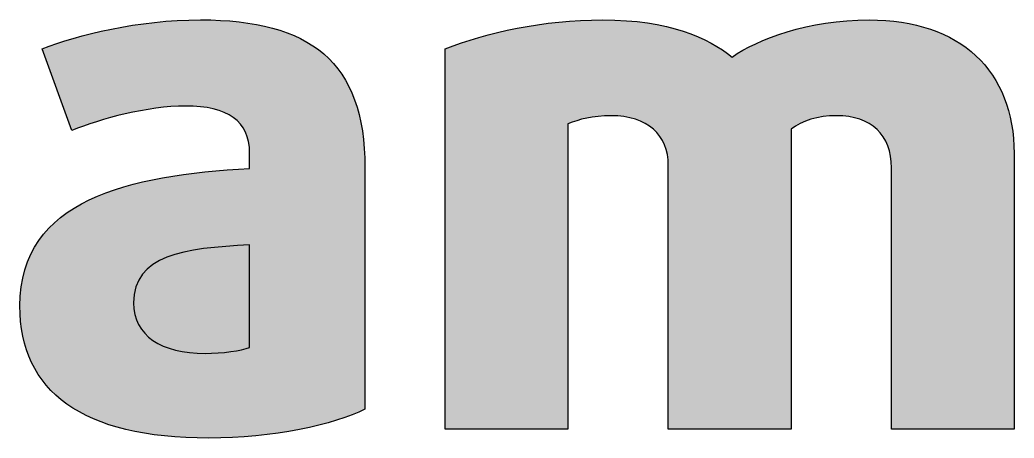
# Model space of a CAD drawing. Header units: centimetres. Extents: x -18.6 to 18.8, y -13 to 11.8.
# Drawn here: x -5.64 to -2.329, y -2.305 to -0.91 of the extents above; entities that cross this region are included whole.
import ezdxf

# ---------------------------------------------------------------- set-up
doc = ezdxf.new("R2010")
doc.units = ezdxf.units.CM
doc.header["$MEASUREMENT"] = 0
doc.layers.add('Layer 1', color=7, linetype='Continuous')

msp = doc.modelspace()

# ---------------------------------------------------------------- hatches: boundary and pattern name
at = {"layer": 'Layer 1', "true_color": 0x3a4d83}
h = msp.add_hatch(color=167, dxfattribs=at)
edge = h.paths.add_edge_path()
edge.add_spline(control_points=[(-4.49044, -2.20813), (-4.49044, -2.20813), (-4.49044, -1.40329), (-4.49044, -1.40329), (-4.49044, -1.04916), (-4.6737, -0.91048), (-5.03773, -0.91048), (-5.24575, -0.91048), (-5.44635, -0.96001), (-5.56521, -1.00706), (-5.56521, -1.00706), (-5.46616, -1.27947), (-5.46616, -1.27947), (-5.36958, -1.23984), (-5.21604, -1.19774), (-5.08726, -1.19774), (-4.94858, -1.19774), (-4.87429, -1.24727), (-4.87429, -1.35376), (-4.87429, -1.35376), (-4.87429, -1.40576), (-4.87429, -1.40576), (-5.27795, -1.42805), (-5.63951, -1.50977), (-5.63951, -1.8639), (-5.63951, -2.14869), (-5.43149, -2.30471), (-5.01049, -2.30471), (-4.79752, -2.30471), (-4.59198, -2.26013), (-4.49044, -2.20813)], knot_values=[0, 0, 0, 0, 0.1, 0.1, 0.1, 0.2, 0.2, 0.2, 0.3, 0.3, 0.3, 0.4, 0.4, 0.4, 0.5, 0.5, 0.5, 0.6, 0.6, 0.6, 0.7, 0.7, 0.7, 0.8, 0.8, 0.8, 0.9, 0.9, 0.9, 1, 1, 1, 1], degree=3, periodic=1)
h = msp.add_hatch(color=167, dxfattribs=at)
edge = h.paths.add_edge_path()
edge.add_spline(control_points=[(-2.32852, -2.27499), (-2.32852, -2.27499), (-2.32852, -1.35623), (-2.32852, -1.35623), (-2.32852, -1.08135), (-2.50683, -0.91048), (-2.81143, -0.91048), (-3.01449, -0.91048), (-3.18289, -0.97486), (-3.26709, -1.0343), (-3.34881, -0.96991), (-3.47759, -0.91048), (-3.69799, -0.91048), (-3.89858, -0.91048), (-4.08431, -0.95258), (-4.22299, -1.00706), (-4.22299, -1.00706), (-4.22299, -2.27499), (-4.22299, -2.27499), (-4.22299, -2.27499), (-3.81438, -2.27499), (-3.81438, -2.27499), (-3.81438, -2.27499), (-3.81438, -1.25718), (-3.81438, -1.25718), (-3.77724, -1.24232), (-3.73266, -1.22994), (-3.67075, -1.22994), (-3.5494, -1.22994), (-3.48006, -1.29432), (-3.48006, -1.39586), (-3.48006, -1.39586), (-3.48006, -2.27499), (-3.48006, -2.27499), (-3.48006, -2.27499), (-3.07145, -2.27499), (-3.07145, -2.27499), (-3.07145, -2.27499), (-3.07145, -1.27451), (-3.07145, -1.27451), (-3.03431, -1.24727), (-2.9823, -1.22994), (-2.92039, -1.22994), (-2.804, -1.22994), (-2.73713, -1.29432), (-2.73713, -1.40329), (-2.73713, -1.40329), (-2.73713, -2.27499), (-2.73713, -2.27499), (-2.73713, -2.27499), (-2.32852, -2.27499), (-2.32852, -2.27499)], knot_values=[0, 0, 0, 0, 0.0588235, 0.0588235, 0.0588235, 0.1176471, 0.1176471, 0.1176471, 0.1764706, 0.1764706, 0.1764706, 0.2352941, 0.2352941, 0.2352941, 0.2941176, 0.2941176, 0.2941176, 0.3529412, 0.3529412, 0.3529412, 0.4117647, 0.4117647, 0.4117647, 0.4705882, 0.4705882, 0.4705882, 0.5294118, 0.5294118, 0.5294118, 0.5882353, 0.5882353, 0.5882353, 0.6470588, 0.6470588, 0.6470588, 0.7058824, 0.7058824, 0.7058824, 0.7647059, 0.7647059, 0.7647059, 0.8235294, 0.8235294, 0.8235294, 0.8823529, 0.8823529, 0.8823529, 0.9411765, 0.9411765, 0.9411765, 1, 1, 1, 1], degree=3, periodic=1)
h = msp.add_hatch(color=167, dxfattribs=at)
edge = h.paths.add_edge_path()
edge.add_spline(control_points=[(-4.87429, -2.00258), (-4.90153, -2.01249), (-4.96592, -2.02239), (-5.02288, -2.02239), (-5.16899, -2.02239), (-5.26061, -1.96296), (-5.26061, -1.854), (-5.26061, -1.69551), (-5.09469, -1.67074), (-4.87429, -1.66084), (-4.87429, -1.66084), (-4.87429, -2.00258), (-4.87429, -2.00258)], knot_values=[0, 0, 0, 0, 0.25, 0.25, 0.25, 0.5, 0.5, 0.5, 0.75, 0.75, 0.75, 1, 1, 1, 1], degree=3, periodic=1)

# ---------------------------------------------------------------- linework, layer by layer
at = {"layer": 'Layer 1', "color": 167}
for points, knots in [([(-4.49044, -2.20813), (-4.49044, -2.20813), (-4.49044, -1.40329), (-4.49044, -1.40329), (-4.49044, -1.04916), (-4.6737, -0.91048), (-5.03773, -0.91048), (-5.24575, -0.91048), (-5.44635, -0.96001), (-5.56521, -1.00706), (-5.56521, -1.00706), (-5.46616, -1.27947), (-5.46616, -1.27947), (-5.36958, -1.23984), (-5.21604, -1.19774), (-5.08726, -1.19774), (-4.94858, -1.19774), (-4.87429, -1.24727), (-4.87429, -1.35376), (-4.87429, -1.35376), (-4.87429, -1.40576), (-4.87429, -1.40576), (-5.27795, -1.42805), (-5.63951, -1.50977), (-5.63951, -1.8639), (-5.63951, -2.14869), (-5.43149, -2.30471), (-5.01049, -2.30471), (-4.79752, -2.30471), (-4.59198, -2.26013), (-4.49044, -2.20813)], [0, 0, 0, 0, 0.1, 0.1, 0.1, 0.2, 0.2, 0.2, 0.3, 0.3, 0.3, 0.4, 0.4, 0.4, 0.5, 0.5, 0.5, 0.6, 0.6, 0.6, 0.7, 0.7, 0.7, 0.8, 0.8, 0.8, 0.9, 0.9, 0.9, 1, 1, 1, 1]), ([(-2.32852, -2.27499), (-2.32852, -2.27499), (-2.32852, -1.35623), (-2.32852, -1.35623), (-2.32852, -1.08135), (-2.50683, -0.91048), (-2.81143, -0.91048), (-3.01449, -0.91048), (-3.18289, -0.97486), (-3.26709, -1.0343), (-3.34881, -0.96991), (-3.47759, -0.91048), (-3.69799, -0.91048), (-3.89858, -0.91048), (-4.08431, -0.95258), (-4.22299, -1.00706), (-4.22299, -1.00706), (-4.22299, -2.27499), (-4.22299, -2.27499), (-4.22299, -2.27499), (-3.81438, -2.27499), (-3.81438, -2.27499), (-3.81438, -2.27499), (-3.81438, -1.25718), (-3.81438, -1.25718), (-3.77724, -1.24232), (-3.73266, -1.22994), (-3.67075, -1.22994), (-3.5494, -1.22994), (-3.48006, -1.29432), (-3.48006, -1.39586), (-3.48006, -1.39586), (-3.48006, -2.27499), (-3.48006, -2.27499), (-3.48006, -2.27499), (-3.07145, -2.27499), (-3.07145, -2.27499), (-3.07145, -2.27499), (-3.07145, -1.27451), (-3.07145, -1.27451), (-3.03431, -1.24727), (-2.9823, -1.22994), (-2.92039, -1.22994), (-2.804, -1.22994), (-2.73713, -1.29432), (-2.73713, -1.40329), (-2.73713, -1.40329), (-2.73713, -2.27499), (-2.73713, -2.27499), (-2.73713, -2.27499), (-2.32852, -2.27499), (-2.32852, -2.27499)], [0, 0, 0, 0, 0.0588235, 0.0588235, 0.0588235, 0.1176471, 0.1176471, 0.1176471, 0.1764706, 0.1764706, 0.1764706, 0.2352941, 0.2352941, 0.2352941, 0.2941176, 0.2941176, 0.2941176, 0.3529412, 0.3529412, 0.3529412, 0.4117647, 0.4117647, 0.4117647, 0.4705882, 0.4705882, 0.4705882, 0.5294118, 0.5294118, 0.5294118, 0.5882353, 0.5882353, 0.5882353, 0.6470588, 0.6470588, 0.6470588, 0.7058824, 0.7058824, 0.7058824, 0.7647059, 0.7647059, 0.7647059, 0.8235294, 0.8235294, 0.8235294, 0.8823529, 0.8823529, 0.8823529, 0.9411765, 0.9411765, 0.9411765, 1, 1, 1, 1]), ([(-4.87429, -2.00258), (-4.90153, -2.01249), (-4.96592, -2.02239), (-5.02288, -2.02239), (-5.16899, -2.02239), (-5.26061, -1.96296), (-5.26061, -1.854), (-5.26061, -1.69551), (-5.09469, -1.67074), (-4.87429, -1.66084), (-4.87429, -1.66084), (-4.87429, -2.00258), (-4.87429, -2.00258)], [0, 0, 0, 0, 0.25, 0.25, 0.25, 0.5, 0.5, 0.5, 0.75, 0.75, 0.75, 1, 1, 1, 1])]:
    msp.add_open_spline(points, degree=3, knots=knots, dxfattribs=at)

doc.saveas('drawing.dxf')
